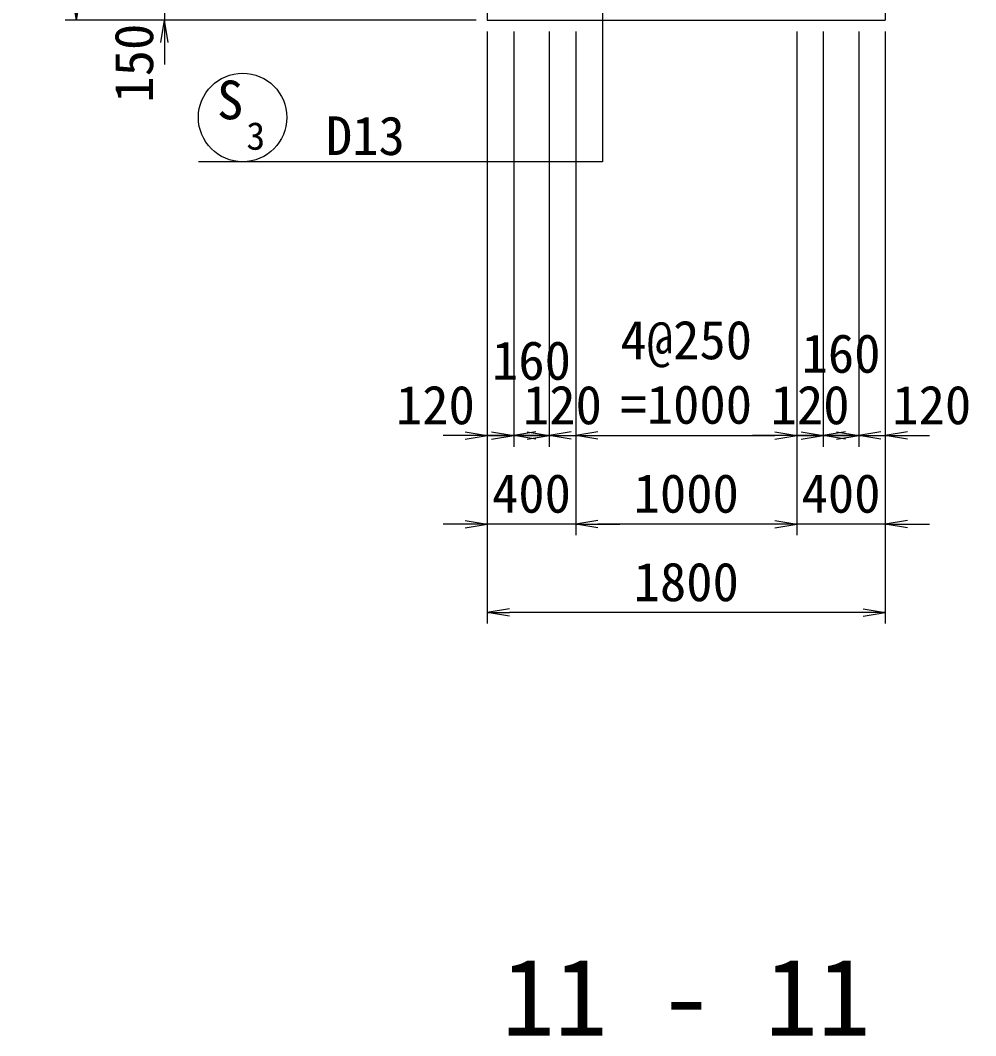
# Model space of a CAD drawing. Header units: millimetres. Extents: x 67792 to 193942, y -50017 to -20317.
# Drawn here: x 133996 to 138317, y -33956 to -29365 of the extents above; entities that cross this region are included whole.
import ezdxf
from ezdxf.enums import TextEntityAlignment as Align

# ---------------------------------------------------------------- set-up
doc = ezdxf.new("R2010")
doc.units = ezdxf.units.MM
doc.header["$LTSCALE"] = 50
doc.header["$PDSIZE"] = 300
doc.linetypes.add('SXF_跳び破線', pattern=[12, 6, -6])
doc.layers.get('Defpoints').update_dxf_attribs({"color": 191})
for name, color, linetype, lineweight in [('D-BGD', 7, 'Continuous', 13), ('D-STR-DIM', 7, 'Continuous', 13), ('D-STR-HTXT', 7, 'Continuous', 13), ('D-STR-TXT', 7, 'Continuous', 13)]:
    doc.layers.add(name, color=color, linetype=linetype, lineweight=lineweight)
doc.styles.add('YOKO_GOTHIC', font='MS Gothic.ttf')
doc.dimstyles.new('S50', dxfattribs={"dimscale": 50, "dimtxt": 3.5, "dimasz": 2, "dimexe": 1, "dimexo": 1, "dimgap": 1, "dimtad": 1, "dimdec": 0, "dimzin": 1, "dimdsep": 46, "dimtxsty": 'YOKO_GOTHIC', "dimblk": 'OPEN', "dimcen": 0, "dimclrd": 256, "dimclre": 256, "dimclrt": 256, "dimaunit": 1, "dimadec": 3, "dimazin": 0, "dimtfac": 1, "dimtdec": 0, "dimtix": 1, "dimtmove": 2, "dimatfit": 3, "dimldrblk": 'OPEN', "dimfxl": 1, "dimlwd": -1, "dimlwe": -1, "dimarcsym": 2})

# ---------------------------------------------------------------- blocks, each defined once
blk = doc.blocks.new('_Open')
at = {"color": 0, "linetype": 'ByBlock', "lineweight": -2}
for p, q in [((-1, 0.167), (0, 0)), ((-1, -0.167), (0, 0)), ((0, 0), (-1, 0))]:
    blk.add_line(p, q, dxfattribs=at)
blk = doc.blocks.new('*D81')
at = {"layer": 'D-STR-DIM', "ltscale": 1500, "transparency": 16777216}
for p, q in [((136108, -29414.8), (136108, -31292.7)), ((136228, -29414.8), (136228, -31292.7)), ((136008, -31242.7), (135908, -31242.7)), ((136108, -31242.7), (136228, -31242.7)), ((136328, -31242.7), (136428, -31242.7))]:
    blk.add_line(p, q, dxfattribs=at)
at = {"layer": 'Defpoints', "color": 0, "ltscale": 1500, "transparency": 16777216}
for p in [(136108, -29364.8), (136228, -29364.8), (136228, -31242.7)]:
    blk.add_point(p, dxfattribs=at)
at = {"layer": 'D-STR-DIM', "ltscale": 1500, "transparency": 16777216, "xscale": 100, "yscale": 100, "zscale": 100}
blk.add_blockref('_Open', (136108, -31242.7), dxfattribs=at)
at = {"layer": 'D-STR-DIM', "ltscale": 1500, "transparency": 16777216, "xscale": 100, "yscale": 100, "zscale": 100, "rotation": 180}
blk.add_blockref('_Open', (136228, -31242.7), dxfattribs=at)
at = {"layer": 'D-STR-DIM', "ltscale": 1500, "transparency": 16777216, "insert": (135873.4, -31105.2), "char_height": 175, "attachment_point": 5, "style": 'YOKO_GOTHIC'}
blk.add_mtext('120', dxfattribs=at)
blk = doc.blocks.new('*D82')
at = {"layer": 'D-STR-DIM', "ltscale": 1500, "transparency": 16777216}
for p, q in [((136228, -29414.8), (136228, -31292.7)), ((136388, -29414.8), (136388, -31292.7)), ((136128, -31242.7), (136028, -31242.7)), ((136228, -31242.7), (136388, -31242.7)), ((136488, -31242.7), (136588, -31242.7))]:
    blk.add_line(p, q, dxfattribs=at)
at = {"layer": 'Defpoints', "color": 0, "ltscale": 1500, "transparency": 16777216}
for p in [(136228, -29364.8), (136388, -29364.8), (136388, -31242.7)]:
    blk.add_point(p, dxfattribs=at)
at = {"layer": 'D-STR-DIM', "ltscale": 1500, "transparency": 16777216, "xscale": 100, "yscale": 100, "zscale": 100}
blk.add_blockref('_Open', (136228, -31242.7), dxfattribs=at)
at = {"layer": 'D-STR-DIM', "ltscale": 1500, "transparency": 16777216, "xscale": 100, "yscale": 100, "zscale": 100, "rotation": 180}
blk.add_blockref('_Open', (136388, -31242.7), dxfattribs=at)
at = {"layer": 'D-STR-DIM', "ltscale": 1500, "transparency": 16777216, "insert": (136308, -30904.1), "char_height": 175, "attachment_point": 5, "style": 'YOKO_GOTHIC'}
blk.add_mtext('160', dxfattribs=at)
blk = doc.blocks.new('*D83')
at = {"layer": 'D-STR-DIM', "ltscale": 1500, "transparency": 16777216}
for p, q in [((136388, -29414.8), (136388, -31292.7)), ((136508, -29414.8), (136508, -31292.7)), ((136288, -31242.7), (136188, -31242.7)), ((136388, -31242.7), (136508, -31242.7)), ((136608, -31242.7), (136708, -31242.7))]:
    blk.add_line(p, q, dxfattribs=at)
at = {"layer": 'Defpoints', "color": 0, "ltscale": 1500, "transparency": 16777216}
for p in [(136388, -29364.8), (136508, -29364.8), (136508, -31242.7)]:
    blk.add_point(p, dxfattribs=at)
at = {"layer": 'D-STR-DIM', "ltscale": 1500, "transparency": 16777216, "xscale": 100, "yscale": 100, "zscale": 100}
blk.add_blockref('_Open', (136388, -31242.7), dxfattribs=at)
at = {"layer": 'D-STR-DIM', "ltscale": 1500, "transparency": 16777216, "xscale": 100, "yscale": 100, "zscale": 100, "rotation": 180}
blk.add_blockref('_Open', (136508, -31242.7), dxfattribs=at)
at = {"layer": 'D-STR-DIM', "ltscale": 1500, "transparency": 16777216, "insert": (136448, -31105.2), "char_height": 175, "attachment_point": 5, "style": 'YOKO_GOTHIC'}
blk.add_mtext('120', dxfattribs=at)
blk = doc.blocks.new('*D84')
at = {"layer": 'D-STR-DIM', "ltscale": 1500, "transparency": 16777216}
for p, q in [((136508, -29414.8), (136508, -31292.7)), ((137508, -29414.8), (137508, -31292.7)), ((136608, -31242.7), (137408, -31242.7))]:
    blk.add_line(p, q, dxfattribs=at)
at = {"layer": 'Defpoints', "color": 0, "ltscale": 1500, "transparency": 16777216}
for p in [(136508, -29364.8), (137508, -29364.8), (137508, -31242.7)]:
    blk.add_point(p, dxfattribs=at)
at = {"layer": 'D-STR-DIM', "ltscale": 1500, "transparency": 16777216, "xscale": 100, "yscale": 100, "zscale": 100, "rotation": 180}
blk.add_blockref('_Open', (136508, -31242.7), dxfattribs=at)
at = {"layer": 'D-STR-DIM', "ltscale": 1500, "transparency": 16777216, "xscale": 100, "yscale": 100, "zscale": 100}
blk.add_blockref('_Open', (137508, -31242.7), dxfattribs=at)
at = {"layer": 'D-STR-DIM', "ltscale": 1500, "transparency": 16777216, "insert": (137008, -30957.2), "char_height": 175, "attachment_point": 5, "style": 'YOKO_GOTHIC'}
blk.add_mtext('4@250\\P=1000', dxfattribs=at)
blk = doc.blocks.new('*D85')
at = {"layer": 'D-STR-DIM', "ltscale": 1500, "transparency": 16777216}
for p, q in [((137508, -29414.8), (137508, -31292.7)), ((137628, -29414.8), (137628, -31292.7)), ((137408, -31242.7), (137308, -31242.7)), ((137508, -31242.7), (137628, -31242.7)), ((137728, -31242.7), (137828, -31242.7))]:
    blk.add_line(p, q, dxfattribs=at)
at = {"layer": 'Defpoints', "color": 0, "ltscale": 1500, "transparency": 16777216}
for p in [(137508, -29364.8), (137628, -29364.8), (137628, -31242.7)]:
    blk.add_point(p, dxfattribs=at)
at = {"layer": 'D-STR-DIM', "ltscale": 1500, "transparency": 16777216, "xscale": 100, "yscale": 100, "zscale": 100}
blk.add_blockref('_Open', (137508, -31242.7), dxfattribs=at)
at = {"layer": 'D-STR-DIM', "ltscale": 1500, "transparency": 16777216, "xscale": 100, "yscale": 100, "zscale": 100, "rotation": 180}
blk.add_blockref('_Open', (137628, -31242.7), dxfattribs=at)
at = {"layer": 'D-STR-DIM', "ltscale": 1500, "transparency": 16777216, "insert": (137568, -31105.2), "char_height": 175, "attachment_point": 5, "style": 'YOKO_GOTHIC'}
blk.add_mtext('120', dxfattribs=at)
blk = doc.blocks.new('*D86')
at = {"layer": 'D-STR-DIM', "ltscale": 1500, "transparency": 16777216}
for p, q in [((137628, -29414.8), (137628, -31292.7)), ((137788, -29414.8), (137788, -31292.7)), ((137528, -31242.7), (137428, -31242.7)), ((137628, -31242.7), (137788, -31242.7)), ((137888, -31242.7), (137988, -31242.7))]:
    blk.add_line(p, q, dxfattribs=at)
at = {"layer": 'Defpoints', "color": 0, "ltscale": 1500, "transparency": 16777216}
for p in [(137628, -29364.8), (137788, -29364.8), (137788, -31242.7)]:
    blk.add_point(p, dxfattribs=at)
at = {"layer": 'D-STR-DIM', "ltscale": 1500, "transparency": 16777216, "xscale": 100, "yscale": 100, "zscale": 100}
blk.add_blockref('_Open', (137628, -31242.7), dxfattribs=at)
at = {"layer": 'D-STR-DIM', "ltscale": 1500, "transparency": 16777216, "xscale": 100, "yscale": 100, "zscale": 100, "rotation": 180}
blk.add_blockref('_Open', (137788, -31242.7), dxfattribs=at)
at = {"layer": 'D-STR-DIM', "ltscale": 1500, "transparency": 16777216, "insert": (137708, -30872.5), "char_height": 175, "attachment_point": 5, "style": 'YOKO_GOTHIC'}
blk.add_mtext('160', dxfattribs=at)
blk = doc.blocks.new('*D87')
at = {"layer": 'D-STR-DIM', "ltscale": 1500, "transparency": 16777216}
for p, q in [((137788, -29414.8), (137788, -31292.7)), ((137908, -29414.8), (137908, -31292.7)), ((137688, -31242.7), (137588, -31242.7)), ((137788, -31242.7), (137908, -31242.7)), ((138008, -31242.7), (138108, -31242.7))]:
    blk.add_line(p, q, dxfattribs=at)
at = {"layer": 'Defpoints', "color": 0, "ltscale": 1500, "transparency": 16777216}
for p in [(137788, -29364.8), (137908, -29364.8), (137908, -31242.7)]:
    blk.add_point(p, dxfattribs=at)
at = {"layer": 'D-STR-DIM', "ltscale": 1500, "transparency": 16777216, "xscale": 100, "yscale": 100, "zscale": 100}
blk.add_blockref('_Open', (137788, -31242.7), dxfattribs=at)
at = {"layer": 'D-STR-DIM', "ltscale": 1500, "transparency": 16777216, "xscale": 100, "yscale": 100, "zscale": 100, "rotation": 180}
blk.add_blockref('_Open', (137908, -31242.7), dxfattribs=at)
at = {"layer": 'D-STR-DIM', "ltscale": 1500, "transparency": 16777216, "insert": (138118.4, -31105.2), "char_height": 175, "attachment_point": 5, "style": 'YOKO_GOTHIC'}
blk.add_mtext('120', dxfattribs=at)
blk = doc.blocks.new('*D88')
at = {"layer": 'D-STR-DIM', "ltscale": 1500, "transparency": 16777216}
for p, q in [((137508, -29414.8), (137508, -31692.7)), ((137908, -29414.8), (137908, -31692.7)), ((137408, -31642.7), (137308, -31642.7)), ((137908, -31642.7), (137508, -31642.7)), ((138008, -31642.7), (138108, -31642.7))]:
    blk.add_line(p, q, dxfattribs=at)
at = {"layer": 'Defpoints', "color": 0, "ltscale": 1500, "transparency": 16777216}
for p in [(137508, -29364.8), (137908, -29364.8), (137508, -31642.7)]:
    blk.add_point(p, dxfattribs=at)
at = {"layer": 'D-STR-DIM', "ltscale": 1500, "transparency": 16777216, "xscale": 100, "yscale": 100, "zscale": 100}
blk.add_blockref('_Open', (137508, -31642.7), dxfattribs=at)
at = {"layer": 'D-STR-DIM', "ltscale": 1500, "transparency": 16777216, "xscale": 100, "yscale": 100, "zscale": 100, "rotation": 180}
blk.add_blockref('_Open', (137908, -31642.7), dxfattribs=at)
at = {"layer": 'D-STR-DIM', "ltscale": 1500, "transparency": 16777216, "insert": (137708, -31505.2), "char_height": 175, "attachment_point": 5, "style": 'YOKO_GOTHIC'}
blk.add_mtext('400', dxfattribs=at)
blk = doc.blocks.new('*D89')
at = {"layer": 'D-STR-DIM', "ltscale": 1500, "transparency": 16777216}
for p, q in [((136108, -29414.8), (136108, -32092.7)), ((137908, -29414.8), (137908, -32092.7)), ((137808, -32042.7), (136208, -32042.7))]:
    blk.add_line(p, q, dxfattribs=at)
at = {"layer": 'Defpoints', "color": 0, "ltscale": 1500, "transparency": 16777216}
for p in [(136108, -29364.8), (137908, -29364.8), (136108, -32042.7)]:
    blk.add_point(p, dxfattribs=at)
at = {"layer": 'D-STR-DIM', "ltscale": 1500, "transparency": 16777216, "xscale": 100, "yscale": 100, "zscale": 100, "rotation": 180}
blk.add_blockref('_Open', (136108, -32042.7), dxfattribs=at)
at = {"layer": 'D-STR-DIM', "ltscale": 1500, "transparency": 16777216, "xscale": 100, "yscale": 100, "zscale": 100}
blk.add_blockref('_Open', (137908, -32042.7), dxfattribs=at)
at = {"layer": 'D-STR-DIM', "ltscale": 1500, "transparency": 16777216, "insert": (137008, -31905.2), "char_height": 175, "attachment_point": 5, "style": 'YOKO_GOTHIC'}
blk.add_mtext('1800', dxfattribs=at)
blk = doc.blocks.new('*D90')
at = {"layer": 'D-STR-DIM', "ltscale": 1500, "transparency": 16777216}
for p, q in [((136508, -29414.8), (136508, -31692.7)), ((137508, -29414.8), (137508, -31692.7)), ((137408, -31642.7), (136608, -31642.7))]:
    blk.add_line(p, q, dxfattribs=at)
at = {"layer": 'Defpoints', "color": 0, "ltscale": 1500, "transparency": 16777216}
for p in [(136508, -29364.8), (137508, -29364.8), (136508, -31642.7)]:
    blk.add_point(p, dxfattribs=at)
at = {"layer": 'D-STR-DIM', "ltscale": 1500, "transparency": 16777216, "xscale": 100, "yscale": 100, "zscale": 100, "rotation": 180}
blk.add_blockref('_Open', (136508, -31642.7), dxfattribs=at)
at = {"layer": 'D-STR-DIM', "ltscale": 1500, "transparency": 16777216, "xscale": 100, "yscale": 100, "zscale": 100}
blk.add_blockref('_Open', (137508, -31642.7), dxfattribs=at)
at = {"layer": 'D-STR-DIM', "ltscale": 1500, "transparency": 16777216, "insert": (137008, -31505.2), "char_height": 175, "attachment_point": 5, "style": 'YOKO_GOTHIC'}
blk.add_mtext('1000', dxfattribs=at)
blk = doc.blocks.new('*D91')
at = {"layer": 'D-STR-DIM', "ltscale": 1500, "transparency": 16777216}
for p, q in [((136108, -29414.8), (136108, -31692.7)), ((136508, -29414.8), (136508, -31692.7)), ((136008, -31642.7), (135908, -31642.7)), ((136508, -31642.7), (136108, -31642.7)), ((136608, -31642.7), (136708, -31642.7))]:
    blk.add_line(p, q, dxfattribs=at)
at = {"layer": 'Defpoints', "color": 0, "ltscale": 1500, "transparency": 16777216}
for p in [(136108, -29364.8), (136508, -29364.8), (136108, -31642.7)]:
    blk.add_point(p, dxfattribs=at)
at = {"layer": 'D-STR-DIM', "ltscale": 1500, "transparency": 16777216, "xscale": 100, "yscale": 100, "zscale": 100}
blk.add_blockref('_Open', (136108, -31642.7), dxfattribs=at)
at = {"layer": 'D-STR-DIM', "ltscale": 1500, "transparency": 16777216, "xscale": 100, "yscale": 100, "zscale": 100, "rotation": 180}
blk.add_blockref('_Open', (136508, -31642.7), dxfattribs=at)
at = {"layer": 'D-STR-DIM', "ltscale": 1500, "transparency": 16777216, "insert": (136308, -31505.2), "char_height": 175, "attachment_point": 5, "style": 'YOKO_GOTHIC'}
blk.add_mtext('400', dxfattribs=at)
blk = doc.blocks.new('*D405')
at = {"layer": 'D-STR-DIM', "ltscale": 1500, "transparency": 16777216}
for p, q in [((134648.5, -28964.8), (134648.5, -28864.8)), ((136058, -29064.8), (134598.5, -29064.8)), ((134648.5, -29064.8), (134648.5, -29214.8)), ((136058, -29214.8), (134598.5, -29214.8)), ((134648.5, -29314.8), (134648.5, -29414.8))]:
    blk.add_line(p, q, dxfattribs=at)
at = {"layer": 'Defpoints', "color": 0, "ltscale": 1500, "transparency": 16777216}
for p in [(136108, -29064.8), (134648.5, -29214.8), (136108, -29214.8)]:
    blk.add_point(p, dxfattribs=at)
at = {"layer": 'D-STR-DIM', "ltscale": 1500, "transparency": 16777216, "xscale": 100, "yscale": 100, "zscale": 100}
for p, rotation in [((134648.5, -29064.8), 270), ((134648.5, -29214.8), 90)]:
    blk.add_blockref('_Open', p, dxfattribs=dict(at, rotation=rotation))
at = {"layer": 'D-STR-DIM', "ltscale": 1500, "transparency": 16777216, "insert": (134511, -29139.8), "char_height": 175, "attachment_point": 5, "rotation": 90, "style": 'YOKO_GOTHIC'}
blk.add_mtext('150', dxfattribs=at)
blk = doc.blocks.new('*D406')
at = {"layer": 'D-STR-DIM', "ltscale": 1500, "transparency": 16777216}
for p, q in [((134648.5, -29114.8), (134648.5, -29014.8)), ((136058, -29214.8), (134598.5, -29214.8)), ((134648.5, -29214.8), (134648.5, -29364.8)), ((136058, -29364.8), (134598.5, -29364.8)), ((134648.5, -29464.8), (134648.5, -29564.8))]:
    blk.add_line(p, q, dxfattribs=at)
at = {"layer": 'Defpoints', "color": 0, "ltscale": 1500, "transparency": 16777216}
for p in [(136108, -29214.8), (134648.5, -29364.8), (136108, -29364.8)]:
    blk.add_point(p, dxfattribs=at)
at = {"layer": 'D-STR-DIM', "ltscale": 1500, "transparency": 16777216, "xscale": 100, "yscale": 100, "zscale": 100}
for p, rotation in [((134648.5, -29214.8), 270), ((134648.5, -29364.8), 90)]:
    blk.add_blockref('_Open', p, dxfattribs=dict(at, rotation=rotation))
at = {"layer": 'D-STR-DIM', "ltscale": 1500, "transparency": 16777216, "insert": (134511, -29558.5), "char_height": 175, "attachment_point": 5, "rotation": 90, "style": 'YOKO_GOTHIC'}
blk.add_mtext('150', dxfattribs=at)
blk = doc.blocks.new('*D407')
at = {"layer": 'D-STR-DIM', "ltscale": 1500, "transparency": 16777216}
for p, q in [((136058, -28764.8), (134198.5, -28764.8)), ((134248.5, -28864.8), (134248.5, -29264.8)), ((136058, -29364.8), (134198.5, -29364.8))]:
    blk.add_line(p, q, dxfattribs=at)
at = {"layer": 'Defpoints', "color": 0, "ltscale": 1500, "transparency": 16777216}
for p in [(136108, -28764.8), (134248.5, -29364.8), (136108, -29364.8)]:
    blk.add_point(p, dxfattribs=at)
at = {"layer": 'D-STR-DIM', "ltscale": 1500, "transparency": 16777216, "xscale": 100, "yscale": 100, "zscale": 100}
for p, rotation in [((134248.5, -28764.8), 90), ((134248.5, -29364.8), 270)]:
    blk.add_blockref('_Open', p, dxfattribs=dict(at, rotation=rotation))
at = {"layer": 'D-STR-DIM', "ltscale": 1500, "transparency": 16777216, "insert": (134111, -29064.8), "char_height": 175, "attachment_point": 5, "rotation": 90, "style": 'YOKO_GOTHIC'}
blk.add_mtext('600', dxfattribs=at)

msp = doc.modelspace()

# ---------------------------------------------------------------- linework, layer by layer
at = {"layer": 'D-BGD', "ltscale": 1500}
for p, q in [((136108, -27864.8), (136108, -29364.8)), ((137908, -27864.8), (137908, -29364.8)), ((136108, -29364.8), (137908, -29364.8))]:
    msp.add_line(p, q, dxfattribs=at)
at = {"layer": 'D-BGD', "linetype": 'SXF_跳び破線', "ltscale": 0.2}
for p, q in [((136508, -28764.8), (136508, -29364.8)), ((137508, -28764.8), (137508, -29364.8))]:
    msp.add_line(p, q, dxfattribs=at)
at = {"layer": 'D-STR-HTXT', "color": 4}
msp.add_circle((135001.7, -29804), 200, dxfattribs=at)

# ---------------------------------------------------------------- texts
at = {"layer": 'D-STR-TXT', "color": 4, "style": 'YOKO_GOTHIC'}
for s, height, p in [('S', 175, (134945.4, -29812.3)), ('3', 125, (135061.1, -29950.1))]:
    msp.add_text(s, height=height, dxfattribs=at).set_placement(p, align=Align.CENTER)
msp.add_text('D13', height=175, dxfattribs=at).set_placement((135378.2, -29974))
at = {"layer": 'D-STR-TXT', "style": 'YOKO_GOTHIC'}
msp.add_text('11 - 11', height=350, dxfattribs=at).set_placement((137008, -33956.1), align=Align.CENTER)

# ---------------------------------------------------------------- dimensions: what is measured, and where the dimension line sits
at = {"layer": 'D-STR-DIM', "ltscale": 1500}
for base, p1, p2, picture, middle in [((134248.5, -29364.8), (136108, -28764.8), (136108, -29364.8), '*D407', (134111, -29064.8)), ((134648.5, -29214.8), (136108, -29064.8), (136108, -29214.8), '*D405', (134511, -29139.8))]:
    dim = msp.add_linear_dim(base=base, p1=p1, p2=p2, angle=90, dimstyle='S50', dxfattribs=at)
    dim.commit()
    dim.dimension.update_dxf_attribs({"geometry": picture, "text_midpoint": middle})
dim = msp.add_linear_dim(base=(134648.5, -29364.8), p1=(136108, -29214.8), p2=(136108, -29364.8), angle=90, dimstyle='S50', dxfattribs=at)
dim.commit()
dim.dimension.update_dxf_attribs({"geometry": '*D406', "text_midpoint": (134511, -29558.5), "dimtype": 160})
for base, p1, p2, picture, middle in [((136228, -31242.7), (136108, -29364.8), (136228, -29364.8), '*D81', (135873.4, -31105.2)), ((136388, -31242.7), (136228, -29364.8), (136388, -29364.8), '*D82', (136308, -30904.1)), ((137788, -31242.7), (137628, -29364.8), (137788, -29364.8), '*D86', (137708, -30872.5)), ((137908, -31242.7), (137788, -29364.8), (137908, -29364.8), '*D87', (138118.4, -31105.2))]:
    dim = msp.add_linear_dim(base=base, p1=p1, p2=p2, dimstyle='S50', dxfattribs=at)
    dim.commit()
    dim.dimension.update_dxf_attribs({"geometry": picture, "text_midpoint": middle, "dimtype": 160})
for base, p1, p2, picture, middle in [((136108, -31642.7), (136508, -29364.8), (136108, -29364.8), '*D91', (136308, -31505.2)), ((136108, -32042.7), (137908, -29364.8), (136108, -29364.8), '*D89', (137008, -31905.2)), ((136508, -31242.7), (136388, -29364.8), (136508, -29364.8), '*D83', (136448, -31105.2)), ((136508, -31642.7), (137508, -29364.8), (136508, -29364.8), '*D90', (137008, -31505.2)), ((137628, -31242.7), (137508, -29364.8), (137628, -29364.8), '*D85', (137568, -31105.2)), ((137508, -31642.7), (137908, -29364.8), (137508, -29364.8), '*D88', (137708, -31505.2))]:
    dim = msp.add_linear_dim(base=base, p1=p1, p2=p2, dimstyle='S50', dxfattribs=at)
    dim.commit()
    dim.dimension.update_dxf_attribs({"geometry": picture, "text_midpoint": middle})
dim = msp.add_linear_dim(base=(137508, -31242.7), p1=(136508, -29364.8), p2=(137508, -29364.8), text='4@250\\P=<>', dimstyle='S50', dxfattribs=at)
dim.commit()
dim.dimension.update_dxf_attribs({"geometry": '*D84', "text_midpoint": (137008, -30957.2)})

# ---------------------------------------------------------------- leaders
at = {"layer": 'D-STR-HTXT'}
for points in [[(136629.6, -28864.8), (136629.6, -30004), (134801.7, -30004)], [(136629.6, -29064.8), (136629.6, -29452.7)], [(136629.6, -29214.8), (136629.6, -29602.7)]]:
    msp.add_leader(points, dimstyle='S50', dxfattribs=at)

doc.saveas('drawing.dxf')
